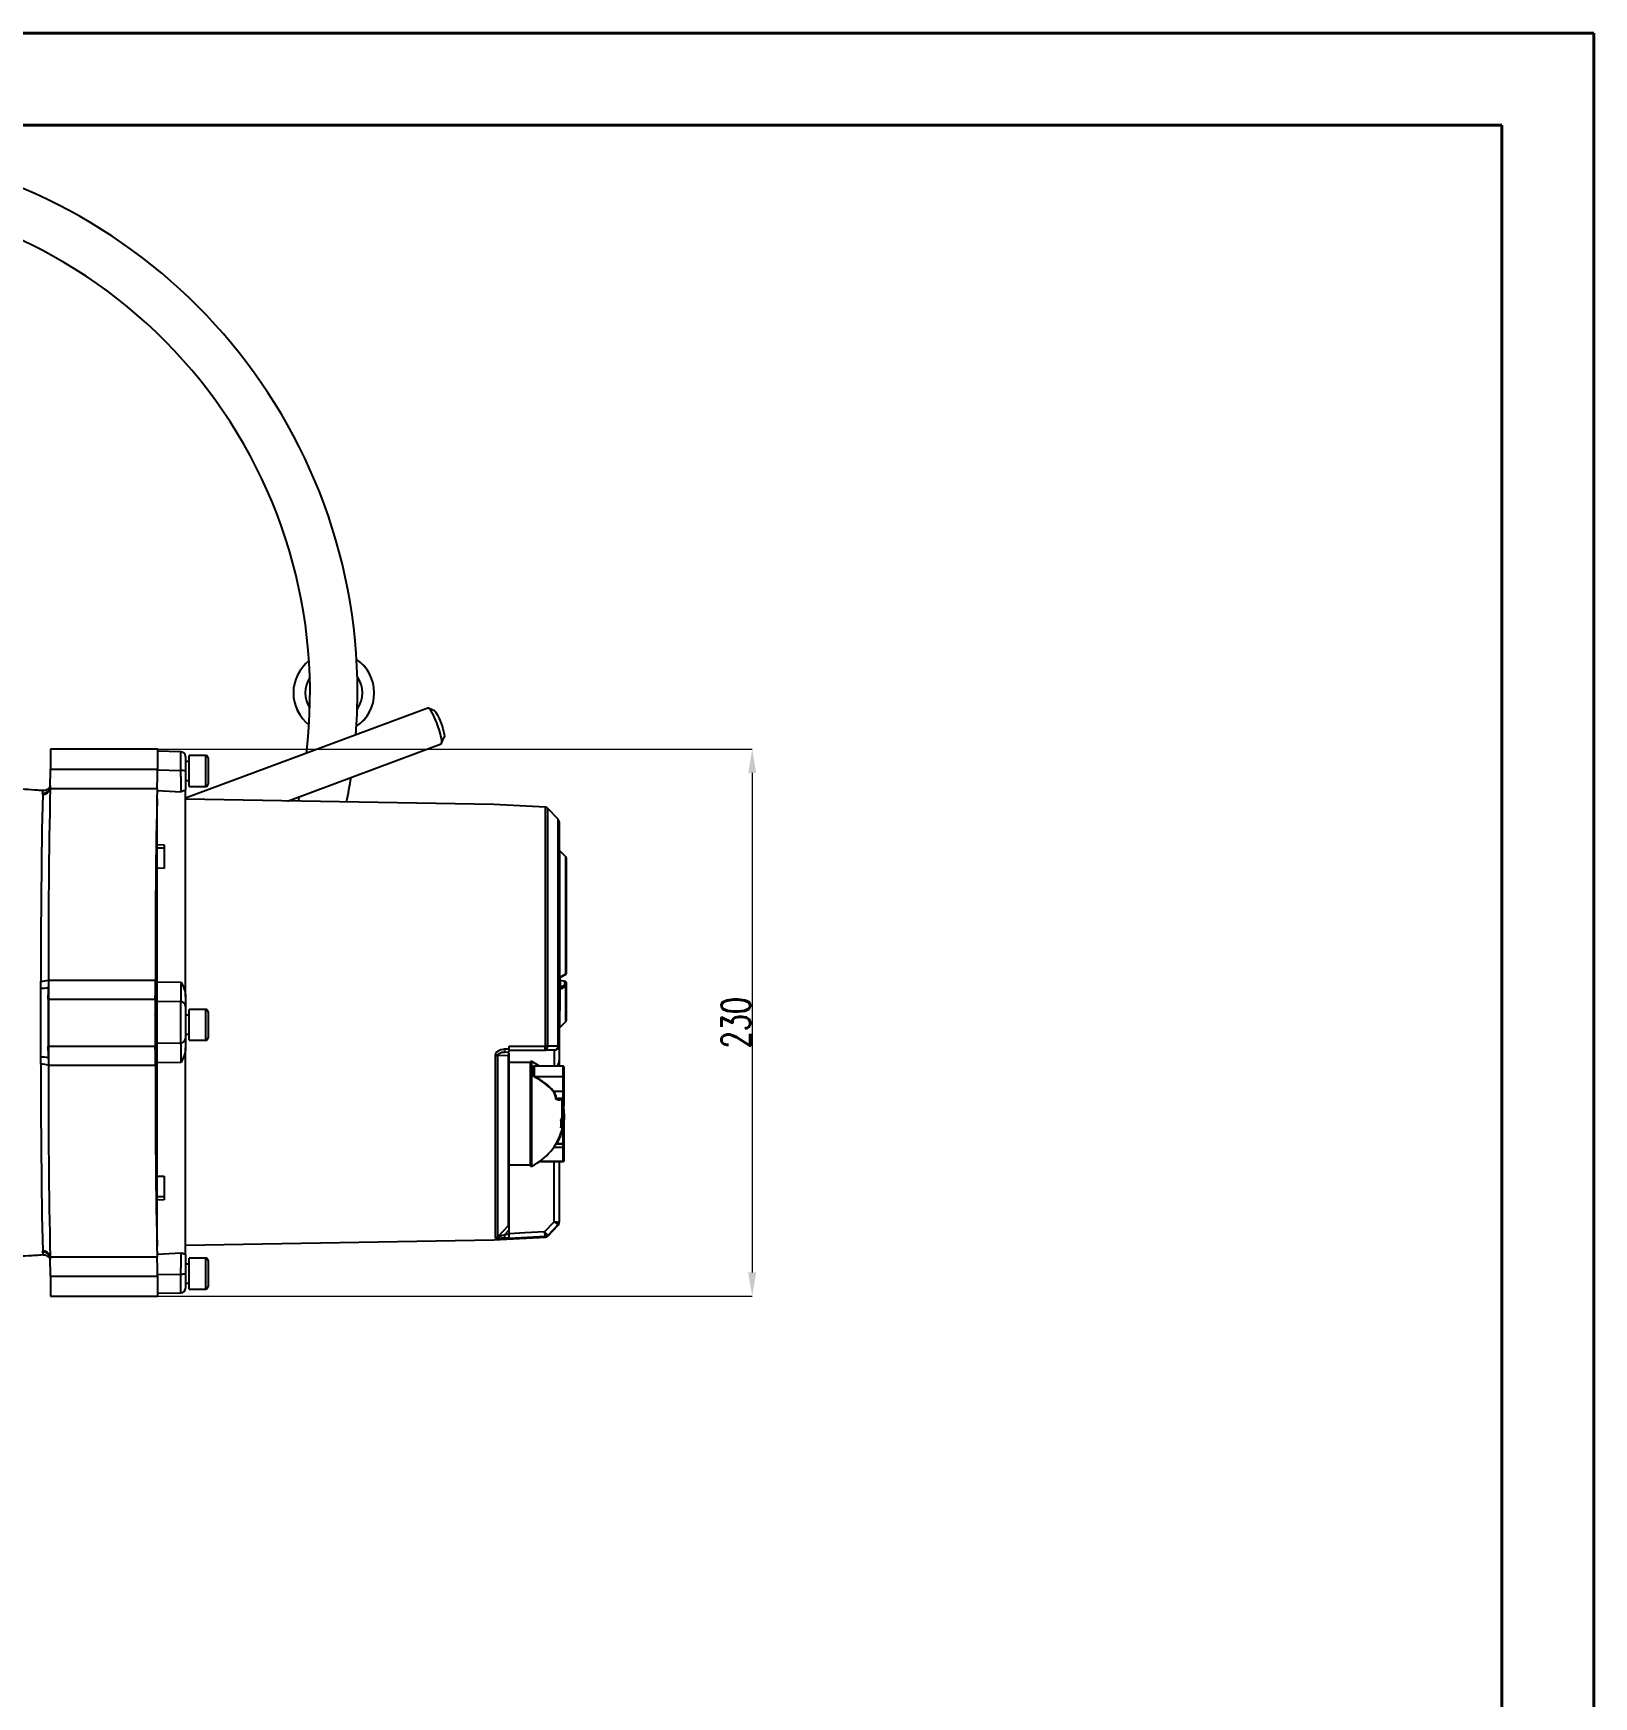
# Model space of a CAD drawing. Header units: millimetres. Extents: x 7861 to 11104, y 3791 to 6084.
# Drawn here: x 10448 to 11104, y 5385 to 6084 of the extents above; entities that cross this region are included whole.
import ezdxf

# ---------------------------------------------------------------- set-up
doc = ezdxf.new("R2010")
doc.units = ezdxf.units.MM
for name, color, linetype, lineweight in [('AM_5', 3, 'Continuous', 25), ('AM_BOR', 7, 'Continuous', 50), ('粗实线', 7, 'Continuous', 40)]:
    doc.layers.add(name, color=color, linetype=linetype, lineweight=lineweight)
doc.styles.add('SLDTEXTSTYLE1', font='txt.shx', dxfattribs={"width": 0.7, "bigfont": 'gbcbig.shx'})
doc.dimstyles.new('SLDDIMSTYLE12$0', dxfattribs={"dimtxt": 12, "dimasz": 10, "dimexe": 0, "dimexo": 0.0625, "dimgap": 0.875, "dimtad": 1, "dimdec": 1, "dimlfac": 1.8, "dimrnd": 1e-09, "dimzin": 12, "dimdsep": 46, "dimtxsty": 'SLDTEXTSTYLE1', "dimcen": 0.09, "dimdle": 8.16, "dimclrd": 3, "dimclre": 3, "dimadec": 0, "dimazin": 3, "dimtfac": 1, "dimtdec": 1, "dimtofl": 0, "dimtmove": 0, "dimatfit": 3, "dimfxl": 0, "dimfrac": 2, "dimtolj": 1, "dimlwd": 5, "dimlwe": 5, "dimarcsym": 0})

# ---------------------------------------------------------------- blocks, each defined once
blk = doc.blocks.new('*D97')
at = {"layer": 'AM_5', "color": 3, "lineweight": 5, "transparency": 16777216}
blk.add_line((10500.12, 5783.17), (10750.05, 5783.17), dxfattribs=at)
at = {"layer": 'AM_5', "color": 3, "linetype": 'Continuous', "lineweight": 5, "transparency": 16777216}
for p, q in [((10750.05, 5773.17), (10750.05, 5563.21)), ((10500.12, 5553.21), (10750.05, 5553.21))]:
    blk.add_line(p, q, dxfattribs=at)
at = {"layer": 'AM_5', "color": 3, "transparency": 16777216}
for points in [[(10748.38, 5773.17), (10751.71, 5773.17), (10750.05, 5783.17)], [(10748.38, 5563.21), (10751.71, 5563.21), (10750.05, 5553.21)]]:
    blk.add_solid(points, dxfattribs=at)
at = {"layer": 'Defpoints', "color": 0, "transparency": 16777216}
for p in [(10500.06, 5783.17), (10500.06, 5553.21), (10750.05, 5553.21)]:
    blk.add_point(p, dxfattribs=at)
at = {"layer": 'AM_5', "color": 0, "transparency": 16777216, "insert": (10743.17, 5668.19), "char_height": 12, "attachment_point": 5, "rotation": 90, "style": 'SLDTEXTSTYLE1'}
blk.add_mtext('\\A1;230', dxfattribs=at)
blk = doc.blocks.new('rA3')
at = {"layer": '粗实线'}
for p, q in [((753.384, 421.26), (333.384, 421.26)), ((753.384, 124.26), (753.384, 421.26)), ((748.384, 416.26), (358.384, 416.26)), ((748.384, 129.26), (748.384, 416.26))]:
    blk.add_line(p, q, dxfattribs=at)

msp = doc.modelspace()

# ---------------------------------------------------------------- linework, layer by layer
at = {"color": 7, "linetype": 'Continuous', "lineweight": 25}
for p, q in [((10613.666, 5800.421), (10511.834, 5762.5)), ((10616.414, 5799.21), (10613.939, 5800.389)), ((10500.06, 5783.17), (10455.062, 5783.17)), ((10554.619, 5761.359), (10619.249, 5785.427)), ((10619.435, 5785.63), (10620.537, 5788.141)), ((10509.869, 5782.081), (10500.059, 5782.252)), ((10509.869, 5774.186), (10509.869, 5782.081)), ((10513.314, 5777.995), (10511.834, 5777.995)), ((10520.314, 5780.495), (10513.314, 5780.495)), ((10513.314, 5767.495), (10513.314, 5780.495)), ((10520.314, 5767.495), (10520.314, 5780.495)), ((10521.314, 5779.495), (10521.314, 5768.495)), ((10454.971, 5774.798), (10499.969, 5774.798)), ((10499.834, 5774.436), (10509.869, 5774.186)), ((10511.834, 5769.995), (10513.314, 5769.995)), ((10454.896, 5766.57), (10499.894, 5766.57)), ((10454.923, 5767.584), (10454.911, 5767.342)), ((10454.913, 5767.368), (10454.921, 5767.5)), ((10499.834, 5765.785), (10509.939, 5765.269)), ((10641.36, 5759.845), (10511.834, 5762.106)), ((10513.314, 5767.495), (10520.314, 5767.495)), ((10559.556, 5763.198), (10559.14, 5761.281)), ((10663.089, 5758.707), (10641.36, 5759.845)), ((10663.089, 5658.372), (10663.089, 5758.707)), ((10668.422, 5753.685), (10664.098, 5758.241)), ((10664.098, 5658.424), (10664.098, 5758.241)), ((10668.422, 5658.456), (10668.422, 5753.685)), ((10499.834, 5741.59), (10499.736, 5741.488)), ((10499.834, 5741.59), (10499.736, 5741.488)), ((10499.834, 5743.115), (10502.834, 5743.004)), ((10499.834, 5741.58), (10499.834, 5743.115)), ((10502.834, 5741.58), (10499.834, 5741.58)), ((10499.834, 5741.385), (10499.989, 5741.547)), ((10668.98, 5740.596), (10668.98, 5687.373)), ((10668.98, 5740.596), (10671.688, 5737.879)), ((10671.688, 5688.734), (10671.688, 5737.879)), ((10502.834, 5733.008), (10499.834, 5733.12)), ((10454.151, 5686.117), (10499.149, 5686.117)), ((10499.834, 5685.394), (10509.939, 5685.275)), ((10668.834, 5687.014), (10668.841, 5687.086)), ((10668.834, 5686.833), (10669.334, 5686.833)), ((10668.834, 5686.705), (10669.334, 5686.705)), ((10668.834, 5686.641), (10669.334, 5686.641)), ((10668.834, 5686.45), (10669.334, 5686.45)), ((10668.98, 5687.373), (10671.688, 5688.734)), ((10669.113, 5687.209), (10671.558, 5688.436)), ((10669.113, 5687.209), (10671.558, 5688.436)), ((10669.334, 5686.705), (10669.334, 5686.833)), ((10669.334, 5686.45), (10669.334, 5686.641)), ((10669.334, 5686.051), (10669.334, 5686.45)), ((10669.334, 5686.034), (10671.334, 5685.566)), ((10669.334, 5686.034), (10669.334, 5683.381)), ((10671.334, 5684.12), (10671.334, 5685.566)), ((10671.566, 5685.51), (10671.379, 5685.587)), ((10671.77, 5685.268), (10671.797, 5685.188)), ((10671.817, 5685.127), (10671.801, 5685.192)), ((10671.817, 5685.112), (10671.834, 5684.98)), ((10671.834, 5684.98), (10671.834, 5683.687)), ((10454.075, 5678.04), (10499.073, 5678.04)), ((10454.142, 5683.153), (10454.096, 5683.071)), ((10668.834, 5683.381), (10669.334, 5683.381)), ((10668.834, 5683.244), (10669.334, 5683.244)), ((10668.834, 5682.833), (10669.334, 5682.833)), ((10668.834, 5681.396), (10669.334, 5681.396)), ((10669.334, 5683.116), (10671.334, 5684.12)), ((10669.334, 5682.305), (10671.688, 5683.484)), ((10669.334, 5683.244), (10669.334, 5683.381)), ((10669.334, 5682.833), (10669.334, 5683.244)), ((10669.334, 5675.214), (10669.334, 5681.396)), ((10671.688, 5668.719), (10671.688, 5683.484)), ((10499.834, 5671.292), (10499.076, 5671.292)), ((10499.834, 5677.192), (10509.869, 5677.042)), ((10509.869, 5659.689), (10509.869, 5677.042)), ((10513.314, 5671.292), (10511.834, 5671.292)), ((10520.314, 5673.792), (10513.314, 5673.792)), ((10513.314, 5660.792), (10513.314, 5673.792)), ((10520.314, 5660.792), (10520.314, 5673.792)), ((10521.314, 5672.792), (10521.314, 5661.792)), ((10668.834, 5675.214), (10669.334, 5675.214)), ((10668.834, 5673.777), (10669.334, 5673.777)), ((10668.834, 5673.366), (10669.334, 5673.366)), ((10669.334, 5673.349), (10668.834, 5673.349)), ((10668.834, 5673.229), (10669.334, 5673.229)), ((10668.98, 5673.229), (10668.98, 5666.012)), ((10669.334, 5673.366), (10669.334, 5673.777)), ((10668.98, 5666.012), (10671.688, 5668.719)), ((10454.075, 5658.34), (10499.073, 5658.34)), ((10499.082, 5663.292), (10499.834, 5663.292)), ((10499.834, 5659.54), (10509.869, 5659.689)), ((10511.834, 5663.292), (10513.314, 5663.292)), ((10513.314, 5660.792), (10520.314, 5660.792)), ((10645.968, 5657.148), (10647.834, 5657.181)), ((10647.834, 5658.357), (10663.088, 5658.355)), ((10647.834, 5657.181), (10647.834, 5658.357)), ((10663.089, 5658.372), (10663.088, 5658.355)), ((10664.094, 5658.355), (10664.098, 5658.424)), ((10664.098, 5658.424), (10668.421, 5658.416)), ((10668.422, 5658.456), (10668.421, 5658.416)), ((10668.834, 5658.576), (10668.828, 5658.416)), ((10454.142, 5653.228), (10454.096, 5653.31)), ((10454.151, 5650.264), (10499.149, 5650.264)), ((10509.939, 5651.457), (10499.834, 5651.338)), ((10642.089, 5577.714), (10642.089, 5654.389)), ((10643.098, 5654.46), (10647.422, 5654.543)), ((10643.098, 5578.175), (10643.098, 5654.46)), ((10645.435, 5655.807), (10645.929, 5655.854)), ((10645.916, 5655.832), (10647.834, 5655.866)), ((10647.422, 5654.543), (10647.422, 5582.762)), ((10647.834, 5656.576), (10662.785, 5656.576)), ((10647.834, 5654.392), (10647.834, 5655.216)), ((10656.834, 5651.393), (10647.834, 5651.393)), ((10657.334, 5651.893), (10656.834, 5651.893)), ((10656.834, 5618.235), (10656.834, 5651.893)), ((10657.334, 5618.235), (10657.334, 5651.893)), ((10658.255, 5645.645), (10658.255, 5649.983)), ((10658.35, 5649.96), (10658.35, 5645.627)), ((10670.634, 5649.96), (10658.35, 5649.96)), ((10670.634, 5649.973), (10658.399, 5649.973)), ((10662.785, 5656.576), (10663.013, 5656.638)), ((10662.785, 5656.576), (10662.83, 5656.629)), ((10666.834, 5656.576), (10662.785, 5656.576)), ((10666.834, 5656.576), (10666.834, 5649.973)), ((10668.834, 5652.325), (10668.834, 5649.973)), ((10670.634, 5649.973), (10670.634, 5649.96)), ((10670.634, 5645.627), (10670.634, 5649.96)), ((10670.834, 5649.773), (10670.834, 5645.481)), ((10658.35, 5645.627), (10670.634, 5645.627)), ((10670.634, 5645.375), (10658.921, 5645.375)), ((10670.634, 5645.627), (10670.634, 5645.375)), ((10670.634, 5639.459), (10670.634, 5645.375)), ((10670.834, 5645.481), (10670.834, 5639.565)), ((10670.872, 5645.299), (10670.834, 5645.299)), ((10670.834, 5643.026), (10670.872, 5643.026)), ((10666.454, 5639.459), (10670.634, 5639.459)), ((10667.609, 5636.436), (10670.634, 5636.436)), ((10670.634, 5636.147), (10667.911, 5636.147)), ((10668.885, 5635.886), (10670.634, 5635.886)), ((10670.031, 5635.886), (10670.031, 5628.034)), ((10670.034, 5635.886), (10670.034, 5622.893)), ((10670.634, 5636.436), (10670.634, 5639.459)), ((10670.634, 5636.436), (10670.634, 5636.147)), ((10670.634, 5635.886), (10670.634, 5636.147)), ((10670.634, 5634.589), (10670.634, 5635.886)), ((10670.872, 5641.28), (10670.834, 5641.28)), ((10670.872, 5641.007), (10670.834, 5641.007)), ((10670.834, 5639.565), (10670.834, 5636.341)), ((10670.834, 5639.317), (10670.872, 5639.317)), ((10670.834, 5639.11), (10670.872, 5639.11)), ((10670.834, 5637.932), (10670.872, 5637.932)), ((10670.872, 5637.361), (10670.834, 5637.361)), ((10670.834, 5636.341), (10670.834, 5636.086)), ((10670.834, 5636.106), (10670.834, 5634.52)), ((10670.601, 5634.589), (10670.634, 5634.589)), ((10670.634, 5634.589), (10670.634, 5634.417)), ((10670.834, 5634.52), (10670.834, 5634.475)), ((10670.834, 5634.52), (10670.834, 5633.179)), ((10670.031, 5624.642), (10669.678, 5624.642)), ((10670.031, 5624.642), (10670.031, 5622.893)), ((10670.031, 5622.893), (10670.034, 5622.893)), ((10670.634, 5623.9), (10670.311, 5623.9)), ((10670.313, 5623.909), (10670.634, 5623.909)), ((10670.634, 5623.909), (10670.634, 5625.369)), ((10670.634, 5623.9), (10670.634, 5623.909)), ((10670.634, 5617.469), (10670.634, 5623.9)), ((10670.834, 5626.608), (10670.834, 5623.757)), ((10670.834, 5623.757), (10670.834, 5623.7)), ((10670.834, 5623.7), (10670.834, 5617.43)), ((10656.834, 5607.893), (10656.834, 5618.235)), ((10657.334, 5607.893), (10657.334, 5618.235)), ((10666.609, 5615.823), (10670.634, 5615.823)), ((10667.611, 5617.23), (10670.634, 5617.23)), ((10667.911, 5617.469), (10670.634, 5617.469)), ((10670.634, 5617.469), (10670.634, 5617.23)), ((10670.634, 5615.823), (10670.634, 5617.23)), ((10670.634, 5609.907), (10670.634, 5615.823)), ((10670.872, 5621.199), (10670.834, 5621.199)), ((10670.872, 5619.671), (10670.834, 5619.671)), ((10670.834, 5619.133), (10670.872, 5619.133)), ((10670.834, 5617.644), (10670.872, 5617.644)), ((10670.834, 5617.43), (10670.834, 5615.929)), ((10670.834, 5615.929), (10670.834, 5610.013)), ((10647.834, 5608.393), (10656.834, 5608.393)), ((10656.834, 5607.893), (10657.334, 5607.893)), ((10660.589, 5609.813), (10670.634, 5609.813)), ((10660.723, 5609.907), (10670.634, 5609.907)), ((10666.834, 5584.535), (10666.834, 5609.813)), ((10668.834, 5609.813), (10668.834, 5584.335)), ((10670.634, 5609.907), (10670.634, 5609.813)), ((10499.834, 5603.612), (10502.834, 5603.723)), ((10499.713, 5595.201), (10499.834, 5595.075)), ((10499.713, 5595.201), (10499.834, 5595.075)), ((10499.966, 5595.142), (10499.834, 5595.28)), ((10499.834, 5595.152), (10502.834, 5595.152)), ((10499.834, 5593.617), (10499.834, 5595.152)), ((10502.834, 5593.728), (10499.834, 5593.617)), ((10647.422, 5582.762), (10643.098, 5578.175)), ((10645.983, 5579.085), (10647.834, 5581.049)), ((10647.834, 5582.357), (10647.834, 5583.822)), ((10647.834, 5579.179), (10647.834, 5581.049)), ((10662.785, 5580.256), (10666.834, 5584.535)), ((10668.421, 5583.307), (10664.098, 5578.738)), ((10664.098, 5578.49), (10668.422, 5583.047)), ((10668.421, 5583.307), (10668.422, 5583.306)), ((10668.422, 5583.047), (10668.422, 5583.306)), ((10668.831, 5584.336), (10668.834, 5584.335)), ((10511.834, 5574.625), (10641.36, 5576.886)), ((10641.36, 5576.886), (10663.089, 5578.025)), ((10647.834, 5577.686), (10646.035, 5577.595)), ((10663.089, 5578.274), (10647.834, 5577.473)), ((10663.089, 5578.274), (10663.089, 5578.274)), ((10663.089, 5578.025), (10663.089, 5578.274)), ((10664.098, 5578.738), (10664.097, 5578.74)), ((10664.098, 5578.49), (10664.098, 5578.738)), ((10454.896, 5569.81), (10499.894, 5569.81)), ((10454.911, 5569.039), (10454.923, 5568.796)), ((10499.902, 5570.95), (10509.939, 5571.463)), ((10513.314, 5566.736), (10511.834, 5566.736)), ((10520.314, 5569.236), (10513.314, 5569.236)), ((10513.314, 5562.736), (10513.314, 5569.236)), ((10520.314, 5562.736), (10520.314, 5569.236)), ((10521.314, 5568.236), (10521.314, 5562.736)), ((10454.971, 5561.583), (10499.969, 5561.583)), ((10499.834, 5562.295), (10509.869, 5562.545)), ((10509.869, 5554.651), (10509.869, 5562.545)), ((10513.314, 5556.236), (10513.314, 5562.736)), ((10520.314, 5556.236), (10520.314, 5562.736)), ((10521.314, 5562.736), (10521.314, 5557.236)), ((10455.062, 5553.21), (10500.06, 5553.21)), ((10500.059, 5554.479), (10509.869, 5554.651)), ((10511.834, 5558.736), (10513.314, 5558.736)), ((10513.314, 5556.236), (10520.314, 5556.236))]:
    msp.add_line(p, q, dxfattribs=at)
at = {"color": 7, "linetype": 'Continuous', "lineweight": 25, "flags": 128}
for points in [[(10583.458, 5789.172), (10583.961, 5797.844), (10584.136, 5806.818)], [(10619.249, 5785.427), (10619.423, 5785.604), (10619.533, 5786.139), (10619.499, 5786.991), (10619.323, 5788.12), (10619.012, 5789.475), (10618.583, 5790.99), (10618.054, 5792.596), (10617.45, 5794.217), (10616.8, 5795.777), (10616.134, 5797.205), (10615.483, 5798.432), (10614.877, 5799.402), (10614.346, 5800.068), (10613.913, 5800.401), (10613.666, 5800.421)], [(10616.414, 5799.21), (10616.429, 5799.203), (10616.824, 5798.854), (10617.312, 5798.176), (10617.862, 5797.211), (10618.44, 5796.02), (10619.01, 5794.677), (10619.534, 5793.268), (10619.982, 5791.88), (10620.324, 5790.601), (10620.539, 5789.511), (10620.614, 5788.679), (10620.543, 5788.157), (10620.537, 5788.141)], [(10500.098, 5782.252), (10500.085, 5782.776), (10500.068, 5783.126), (10500.051, 5783.126), (10500.034, 5782.776), (10500.018, 5782.089), (10500.003, 5781.089), (10499.991, 5779.811), (10499.98, 5778.3), (10499.973, 5776.609), (10499.969, 5774.798)], [(10669.334, 5686.034), (10669.35, 5686.048), (10669.365, 5686.055), (10669.379, 5686.055), (10669.392, 5686.049), (10669.402, 5686.037), (10669.41, 5686.019)], [(10450.96, 5653.673), (10450.956, 5657.285), (10450.953, 5660.911), (10450.951, 5664.548), (10450.95, 5668.19), (10450.951, 5671.832), (10450.953, 5675.469), (10450.956, 5679.096), (10450.96, 5682.707)], [(10454.142, 5683.153), (10454.137, 5679.43), (10454.134, 5675.692), (10454.132, 5671.944), (10454.131, 5668.19), (10454.132, 5664.436), (10454.134, 5660.688), (10454.137, 5656.95), (10454.142, 5653.228)], [(10499.088, 5671.54), (10499.078, 5671.359), (10499.075, 5671.221)], [(10499.1, 5671.292), (10499.098, 5671.359), (10499.088, 5671.54)], [(10667.499, 5656.69), (10667.224, 5656.615), (10666.834, 5656.576)], [(10668.834, 5658.576), (10668.796, 5658.186), (10668.75, 5658.001)], [(10660.589, 5649.973), (10659.542, 5650.666), (10657.334, 5651.893)], [(10670.834, 5645.481), (10670.83, 5645.46), (10670.819, 5645.44), (10670.8, 5645.422), (10670.775, 5645.406), (10670.745, 5645.393), (10670.711, 5645.383), (10670.673, 5645.377), (10670.634, 5645.375)], [(10670.834, 5639.565), (10670.83, 5639.544), (10670.819, 5639.525), (10670.8, 5639.506), (10670.775, 5639.49), (10670.745, 5639.477), (10670.711, 5639.467), (10670.673, 5639.461), (10670.634, 5639.459)], [(10670.634, 5636.436), (10670.673, 5636.435), (10670.711, 5636.429), (10670.745, 5636.42), (10670.775, 5636.408), (10670.8, 5636.394), (10670.819, 5636.378), (10670.83, 5636.36), (10670.834, 5636.341)], [(10670.634, 5634.589), (10670.673, 5634.587), (10670.711, 5634.583), (10670.745, 5634.577), (10670.775, 5634.568), (10670.8, 5634.558), (10670.819, 5634.546), (10670.83, 5634.533), (10670.834, 5634.52)], [(10671.055, 5629.811), (10671.055, 5629.728), (10670.991, 5627.955), (10670.834, 5626.442), (10670.911, 5627.071), (10670.991, 5627.955), (10671.039, 5628.841), (10671.055, 5629.728), (10671.039, 5630.615), (10670.991, 5631.501), (10670.911, 5632.385), (10670.799, 5633.265), (10670.655, 5634.14), (10670.634, 5634.252)], [(10670.634, 5615.823), (10670.673, 5615.825), (10670.711, 5615.831), (10670.745, 5615.841), (10670.775, 5615.854), (10670.8, 5615.87), (10670.819, 5615.888), (10670.83, 5615.908), (10670.834, 5615.929)], [(10670.634, 5609.907), (10670.673, 5609.909), (10670.711, 5609.915), (10670.745, 5609.925), (10670.775, 5609.938), (10670.8, 5609.954), (10670.819, 5609.973), (10670.83, 5609.992), (10670.834, 5610.013)], [(10662.785, 5580.256), (10654.412, 5579.816), (10647.834, 5579.47)], [(10647.834, 5579.179), (10646.797, 5579.126), (10645.983, 5579.085)], [(10499.969, 5561.583), (10499.973, 5559.771), (10499.98, 5558.08), (10499.991, 5556.569), (10500.003, 5555.291), (10500.018, 5554.291), (10500.034, 5553.604), (10500.051, 5553.254), (10500.068, 5553.254), (10500.085, 5553.604), (10500.102, 5554.291), (10500.105, 5554.48)]]:
    msp.add_lwpolyline(points, dxfattribs=at)
at = {"color": 7, "linetype": 'Continuous', "lineweight": 25}
for centre, radius, start, end in [((10354.136, 5806.818), 230, 0, 169.163287), ((10354.136, 5806.818), 210, 353.048617, 87.413734), ((10574.136, 5806.818), 17.013, 127.813669, 180), ((10574.136, 5806.818), 17, 127.843202, 232.156798), ((10574.136, 5806.818), 17.013, 304.227603, 55.772397), ((10574.136, 5806.818), 17, 304.261298, 55.738702), ((10574.136, 5806.818), 12, 147.316536, 212.683464), ((10574.136, 5806.818), 12, 325.588491, 34.411509), ((10574.136, 5806.818), 17.013, 180, 232.186331), ((10652.124, 5776.838), 197.164, 178.15954, 180.592934), ((10509.834, 5780.081), 2, 0, 89), ((10520.314, 5779.495), 1, 0, 90), ((9918.013, 5774.74), 536.957, 359.239348, 0.006104), ((10177.966, 5773.609), 322.005, 358.747462, 0.211494), ((10510.35, 5768.858), 5.35, 73.896201, 95.158336), ((10354.136, 5806.818), 230, 348.49028, 351.122955), ((13516.431, 5696.551), 3065.437, 178.736305, 180.203246), ((10454.187, 5764.897), 2.481, 160.173168, 185.665524), ((10451.941, 5767.628), 2.984, 265.725565, 354.997754), ((10451.964, 5767.131), 2.985, 265.679845, 349.161461), ((13596.709, 5697.264), 3142.577, 178.736305, 180.203246), ((13641.707, 5697.264), 3142.577, 178.736305, 180.203246), ((14678.744, 5685.773), 4179.607, 178.95405, 180.198512), ((10520.314, 5768.495), 1, 270, 0), ((10663.01, 5757.209), 1.5, 43.5, 87), ((10667.334, 5752.652), 1.5, 0, 43.5), ((10671.337, 5737.527), 0.497, 0.01913, 45.136706), ((10671.334, 5737.527), 0.5, 0, 44.78845), ((10451.679, 5692.334), 6.691, 264.286071, 291.679138), ((10196.581, 5684.93), 302.571, 358.695112, 0.224671), ((10671.374, 5685.54), 0.0477, 83.569841, 147.173595), ((10671.569, 5685.482), 0.0277, 97.120821, 149.1876), ((10671.334, 5688.883), 0.5, 296.654772, 0), ((10671.642, 5688.925), 0.197, 283.447127, 347.663521), ((10451.707, 5689.973), 7.305, 264.135467, 289.089297), ((10981.33, 5668.19), 527.347, 178.929777, 181.070223), ((10273.837, 5682.941), 180.304, 358.442389, 0.067265), ((11026.328, 5668.19), 527.347, 178.929777, 181.070223), ((10669.22, 5683.551), 0.386, 180.219983, 206.015697), ((10671.365, 5683.651), 0.47, 4.40195, 93.811261), ((10671.585, 5683.712), 0.25, 294.151574, 354.203262), ((10509.839, 5675.047), 1.995, 0.124843, 89.130206), ((10520.314, 5672.792), 1, 0, 90), ((10671.334, 5669.073), 0.5, 315, 0), ((10273.837, 5653.439), 180.304, 359.932735, 1.557611), ((10196.581, 5651.45), 302.571, 359.775329, 1.304888), ((14634.14, 5649.968), 4134.998, 179.815372, 181.048433), ((10509.839, 5661.684), 1.995, 270.869794, 359.875157), ((10520.314, 5661.792), 1, 270, 0), ((10639.719, 5656.738), 6.263, 351.688731, 3.756011), ((10663.591, 5668.228), 9.886, 267.08331, 272.916686), ((10663.099, 5668.09), 9.717, 269.93778, 275.90091), ((10668.624, 5660.246), 1.842, 263.655202, 276.344798), ((10668.465, 5659.077), 0.622, 266.060428, 306.402936), ((10451.707, 5646.407), 7.305, 70.910816, 95.864484), ((13516.431, 5639.83), 3065.437, 179.796754, 181.263695), ((10451.679, 5644.046), 6.691, 68.320862, 95.713929), ((13596.709, 5639.116), 3142.577, 179.796754, 181.263695), ((13641.707, 5639.116), 3142.577, 179.796754, 181.263695), ((10642.098, 5661.452), 7.063, 269.922541, 278.139035), ((10649.097, 5654.464), 1.677, 138.870605, 177.298962), ((10658.35, 5650.171), 0.211, 243.216833, 270.081933), ((10670.634, 5649.773), 0.2, 0, 90), ((10670.64, 5649.766), 0.194, 2.042965, 91.906721), ((10658.349, 5645.887), 0.26, 248.677457, 270.240236), ((10659.419, 5645.021), 0.611, 144.639351, 168.386081), ((10648.624, 5624.469), 23.053, 39.964259, 63.746386), ((10648.641, 5624.531), 23.241, 39.964259, 63.746386), ((10670.657, 5645.449), 0.18, 10.176384, 97.428963), ((10666.621, 5639.149), 0.352, 118.337492, 158.798879), ((10667.589, 5636.722), 0.286, 238.363549, 274.105229), ((10667.957, 5635.932), 0.22, 101.868985, 187.147161), ((10646.555, 5629.893), 24.5, 343.39845, 14.158422), ((10670.637, 5636.344), 0.197, 269.063828, 359.032187), ((10670.634, 5636.086), 0.2, 270, 0), ((10670.635, 5634.521), 0.199, 274.890961, 359.842075), ((10670.634, 5634.475), 0.2, 277.476377, 0), ((10646.552, 5629.893), 24.5, 296.108906, 343.39845), ((10661.774, 5632.494), 9.384, 326.760257, 331.627703), ((10653.041, 5625.654), 16.668, 354.159748, 5.840252), ((10661.774, 5629.102), 9.384, 326.760257, 331.627703), ((10670.655, 5623.729), 0.181, 8.81163, 96.68922), ((10670.634, 5623.7), 0.2, 0, 90), ((10668.124, 5617.938), 0.514, 221.983958, 245.637366), ((10670.682, 5617.185), 0.288, 58.213714, 99.595692), ((10670.634, 5617.43), 0.2, 270, 0), ((10670.634, 5610.013), 0.2, 270, 0), ((10655.954, 5591.022), 11.875, 224.069967, 226.858496), ((10667.329, 5584.338), 1.502, 316.655747, 359.931898), ((10667.341, 5584.335), 1.493, 316.393766, 359.986251), ((10667.334, 5584.079), 1.5, 316.5, 0), ((10642.012, 5579.217), 1.506, 272.929904, 316.193399), ((10619.3, 5577.402), 26.736, 0.412706, 3.608921), ((10663.006, 5579.777), 1.504, 273.13823, 316.448869), ((10663.011, 5579.773), 1.502, 272.977579, 316.402469), ((10663.01, 5579.523), 1.5, 273, 316.5), ((10454.82, 5571.561), 3.106, 176.932629, 197.229279), ((10451.941, 5568.753), 2.983, 4.851575, 94.27503), ((10451.964, 5569.249), 2.985, 10.838539, 94.320155), ((9918.013, 5561.64), 536.957, 359.993896, 0.760652), ((10177.966, 5562.771), 322.005, 359.788506, 1.252538), ((10520.314, 5568.236), 1, 0, 90), ((10652.124, 5559.542), 197.164, 179.407066, 181.84046), ((10510.35, 5567.874), 5.35, 264.841664, 286.103799), ((10509.834, 5556.65), 2, 271, 0), ((10520.314, 5557.236), 1, 270, 0)]:
    msp.add_arc(centre, radius, start, end, dxfattribs=at)
for points, knots in [([(10511.834, 5780.081), (10511.834, 5779.998), (10511.834, 5779.826), (10511.834, 5778.443), (10511.834, 5776.414), (10511.834, 5774.785), (10511.834, 5773.998)], [0, 0, 0, 0, 0.2412869, 0.5, 0.7587131, 1, 1, 1, 1]), ([(10509.939, 5765.269), (10509.938, 5765.544), (10509.937, 5765.914), (10509.932, 5766.869), (10509.928, 5767.548), (10509.922, 5768.363), (10509.912, 5769.381), (10509.899, 5770.693), (10509.886, 5772.322), (10509.875, 5773.545), (10509.869, 5774.186)], [0, 0, 0, 0, 0.2442906, 0.329037, 0.4144904, 0.500125, 0.5979935, 0.7157718, 0.8510735, 1, 1, 1, 1]), ([(10511.834, 5773.998), (10511.834, 5773.238), (10511.834, 5771.723), (10511.834, 5769.595), (10511.834, 5767.638), (10511.834, 5766.573), (10511.834, 5766.039)], [0, 0, 0, 0, 0.2507669, 0.5000113, 0.749245, 1, 1, 1, 1]), ([(10451.862, 5765.712), (10451.123, 5765.772), (10446.774, 5766.123), (10438.799, 5766.454), (10427.953, 5766.689), (10417.122, 5766.584), (10406.319, 5766.157), (10396.934, 5765.555), (10391.165, 5764.967), (10388.975, 5764.744)], [0, 0, 0, 0, 0.0352985, 0.207858, 0.3801201, 0.5520874, 0.723762, 0.8951454, 1, 1, 1, 1]), ([(10451.74, 5764.155), (10451.736, 5764.254), (10451.73, 5764.431), (10451.722, 5764.585), (10451.719, 5764.653)], [0, 0, 0, 0, 0.559997, 1, 1, 1, 1]), ([(10454.928, 5767.903), (10454.921, 5767.876), (10454.905, 5767.809), (10454.828, 5767.579), (10454.643, 5767.185), (10454.277, 5766.673), (10453.688, 5766.163), (10452.897, 5765.82), (10452.246, 5765.677), (10451.912, 5765.745), (10451.879, 5765.752)], [0, 0, 0, 0, 0.0988141, 0.2481759, 0.38361338, 0.51716417, 0.66205203, 0.81883894, 0.98183427, 1, 1, 1, 1]), ([(10454.923, 5767.612), (10454.921, 5767.494), (10454.916, 5767.198), (10454.907, 5766.826), (10454.899, 5766.656), (10454.896, 5766.57)], [0, 0, 0, 0, 0.2461834, 0.6204204, 1, 1, 1, 1]), ([(10499.834, 5743.115), (10499.834, 5745.002), (10499.834, 5748.777), (10499.834, 5753.619), (10499.834, 5757.832), (10499.834, 5761.233), (10499.834, 5763.339), (10499.834, 5764.066), (10499.834, 5764.166)], [0, 0, 0, 0, 0.1937913, 0.3875826, 0.5813739, 0.7751653, 0.9689566, 1, 1, 1, 1]), ([(10511.834, 5766.039), (10511.688, 5765.919), (10511.396, 5765.678), (10510.426, 5765.406), (10509.939, 5765.269)], [0, 0, 0, 0, 0.4975573, 1, 1, 1, 1]), ([(10668.834, 5752.652), (10668.834, 5752.565), (10668.834, 5752.39), (10668.834, 5750.962), (10668.834, 5748.659), (10668.834, 5745.411), (10668.834, 5741.289), (10668.834, 5736.365), (10668.834, 5730.743), (10668.834, 5724.497), (10668.834, 5717.649), (10668.834, 5710.197), (10668.834, 5702.192), (10668.834, 5693.756), (10668.834, 5685.031), (10668.834, 5676.168), (10668.834, 5667.311), (10668.834, 5661.471), (10668.834, 5658.576)], [0, 0, 0, 0, 0.0612816, 0.1235957, 0.1866179, 0.25, 0.3133821, 0.3764043, 0.4387184, 0.5, 0.5612816, 0.6235957, 0.6866179, 0.75, 0.8133821, 0.8764043, 0.9387184, 1, 1, 1, 1]), ([(10499.834, 5733.47), (10499.834, 5734.583), (10499.834, 5737.448), (10499.834, 5740.012), (10499.834, 5741.58)], [0, 0, 0, 0, 0.3888049, 1, 1, 1, 1]), ([(10671.834, 5737.527), (10671.834, 5737.365), (10671.834, 5737.038), (10671.834, 5735.941), (10671.834, 5734.389), (10671.834, 5732.357), (10671.834, 5729.896), (10671.834, 5727.063), (10671.834, 5723.931), (10671.834, 5720.551), (10671.834, 5716.936), (10671.834, 5713.084), (10671.834, 5709.034), (10671.834, 5704.871), (10671.834, 5700.684), (10671.834, 5696.572), (10671.834, 5692.602), (10671.834, 5690.114), (10671.834, 5688.883)], [0, 0, 0, 0, 0.0609226, 0.1231775, 0.1863534, 0.25, 0.3136466, 0.3768225, 0.4390774, 0.5, 0.5609226, 0.6231775, 0.6863534, 0.75, 0.8136466, 0.8768225, 0.9390774, 1, 1, 1, 1]), ([(10450.96, 5682.707), (10450.972, 5683.262), (10450.994, 5684.254), (10451.007, 5685.242), (10451.013, 5685.677)], [0, 0, 0, 0, 0.5599962, 1, 1, 1, 1]), ([(10454.151, 5686.117), (10454.15, 5685.61), (10454.149, 5684.844), (10454.145, 5683.865), (10454.143, 5683.39), (10454.142, 5683.153)], [0, 0, 0, 0, 0.49355474, 0.74596906, 1, 1, 1, 1]), ([(10499.834, 5677.192), (10499.834, 5677.418), (10499.834, 5677.87), (10499.834, 5679.749), (10499.834, 5682.294), (10499.834, 5684.359), (10499.834, 5685.394)], [0, 0, 0, 0, 0.2500652, 0.4994456, 0.7493864, 1, 1, 1, 1]), ([(10509.869, 5677.042), (10509.875, 5677.139), (10509.886, 5677.323), (10509.898, 5677.925), (10509.908, 5678.541), (10509.916, 5679.083), (10509.928, 5680.178), (10509.936, 5682.136), (10509.938, 5684.243), (10509.939, 5685.275)], [0, 0, 0, 0, 0.1490594, 0.2844868, 0.3652537, 0.4374076, 0.5004523, 0.7554677, 1, 1, 1, 1]), ([(10509.939, 5685.275), (10510.426, 5684.303), (10511.396, 5682.37), (10511.688, 5680.223), (10511.834, 5679.155)], [0, 0, 0, 0, 0.5024427, 1, 1, 1, 1]), ([(10668.945, 5686.311), (10668.945, 5686.319), (10668.945, 5686.335), (10668.925, 5686.345), (10668.896, 5686.343), (10668.87, 5686.332), (10668.858, 5686.327)], [0, 0, 0, 0, 0.2529378, 0.5115718, 0.7641223, 1, 1, 1, 1]), ([(10668.863, 5687.059), (10668.868, 5687.058), (10668.888, 5687.056), (10668.956, 5687.117), (10669.058, 5687.177), (10669.11, 5687.208)], [0, 0, 0, 0, 0.160089, 0.568829, 1, 1, 1, 1]), ([(10668.945, 5686.311), (10668.971, 5686.28), (10669.025, 5686.216), (10669.155, 5686.11), (10669.263, 5686.064), (10669.334, 5686.034)], [0, 0, 0, 0, 0.2371866, 0.5009298, 1, 1, 1, 1]), ([(10669.105, 5687.207), (10669.103, 5687.206), (10669.084, 5687.19), (10669.052, 5687.192), (10669.011, 5687.208), (10668.988, 5687.257), (10668.98, 5687.317), (10668.98, 5687.355), (10668.98, 5687.373)], [0, 0, 0, 0, 0.0284628, 0.3120488, 0.569439, 0.7930567, 0.8963599, 1, 1, 1, 1]), ([(10671.334, 5685.566), (10671.374, 5685.558), (10671.446, 5685.544), (10671.514, 5685.512), (10671.545, 5685.497)], [0, 0, 0, 0, 0.5446687, 1, 1, 1, 1]), ([(10671.545, 5685.497), (10671.586, 5685.47), (10671.673, 5685.413), (10671.759, 5685.292), (10671.821, 5685.145), (10671.829, 5685.041), (10671.834, 5684.98)], [0, 0, 0, 0, 0.2335825, 0.4987544, 0.7053631, 1, 1, 1, 1]), ([(10671.545, 5685.444), (10671.586, 5685.42), (10671.673, 5685.369), (10671.758, 5685.261), (10671.821, 5685.129), (10671.829, 5685.035), (10671.834, 5684.98)], [0, 0, 0, 0, 0.23326434, 0.4987609, 0.70343082, 1, 1, 1, 1]), ([(10671.557, 5688.438), (10671.569, 5688.444), (10671.602, 5688.46), (10671.64, 5688.508), (10671.683, 5688.594), (10671.686, 5688.679), (10671.688, 5688.734)], [0, 0, 0, 0, 0.14054677, 0.37738427, 0.59349249, 1, 1, 1, 1]), ([(10671.81, 5685.151), (10671.813, 5685.141), (10671.833, 5685.087), (10671.833, 5685.028), (10671.834, 5684.98)], [0, 0, 0, 0, 0.1724706, 1, 1, 1, 1]), ([(10511.834, 5679.155), (10511.834, 5678.603), (10511.834, 5677.501), (10511.834, 5676.282), (10511.834, 5675.395), (10511.834, 5675.166), (10511.834, 5675.052)], [0, 0, 0, 0, 0.250755, 0.4999887, 0.7492331, 1, 1, 1, 1]), ([(10669.334, 5681.396), (10669.334, 5681.719), (10669.334, 5682.123), (10669.334, 5682.551), (10669.334, 5682.733), (10669.334, 5682.793), (10669.334, 5682.833)], [0, 0, 0, 0, 0.4996211, 0.6251499, 0.7494732, 1, 1, 1, 1]), ([(10671.662, 5683.687), (10671.647, 5683.73), (10671.616, 5683.822), (10671.541, 5683.942), (10671.444, 5684.051), (10671.375, 5684.094), (10671.334, 5684.12)], [0, 0, 0, 0, 0.232288, 0.5000695, 0.7060845, 1, 1, 1, 1]), ([(10671.688, 5683.484), (10671.688, 5683.516), (10671.688, 5683.581), (10671.671, 5683.651), (10671.662, 5683.687)], [0, 0, 0, 0, 0.4935537, 1, 1, 1, 1]), ([(10671.834, 5683.687), (10671.834, 5682.618), (10671.834, 5680.458), (10671.834, 5677.585), (10671.834, 5675.024), (10671.834, 5672.87), (10671.834, 5671.165), (10671.834, 5669.957), (10671.834, 5669.21), (10671.834, 5669.118), (10671.834, 5669.073)], [0, 0, 0, 0, 0.1218452, 0.246355, 0.3727067, 0.5, 0.6272933, 0.753645, 0.8781548, 1, 1, 1, 1]), ([(10511.834, 5675.052), (10511.834, 5674.894), (10511.834, 5674.567), (10511.834, 5672.986), (10511.834, 5670.817), (10511.834, 5668.366), (10511.834, 5665.915), (10511.834, 5663.746), (10511.834, 5662.165), (10511.834, 5661.838), (10511.834, 5661.68)], [0, 0, 0, 0, 0.1206435, 0.25, 0.3793565, 0.5, 0.6206435, 0.75, 0.8793565, 1, 1, 1, 1]), ([(10669.334, 5673.777), (10669.334, 5673.817), (10669.334, 5673.877), (10669.334, 5674.056), (10669.334, 5674.486), (10669.334, 5674.89), (10669.334, 5675.214)], [0, 0, 0, 0, 0.2505117, 0.3752446, 0.5001647, 1, 1, 1, 1]), ([(10499.834, 5651.338), (10499.834, 5652.37), (10499.834, 5654.432), (10499.834, 5656.976), (10499.834, 5658.858), (10499.834, 5659.312), (10499.834, 5659.54)], [0, 0, 0, 0, 0.2500466, 0.4994486, 0.7493959, 1, 1, 1, 1]), ([(10509.939, 5651.457), (10509.938, 5652.491), (10509.937, 5653.884), (10509.932, 5655.418), (10509.928, 5656.299), (10509.922, 5657.137), (10509.912, 5657.963), (10509.899, 5658.746), (10509.886, 5659.408), (10509.875, 5659.593), (10509.869, 5659.689)], [0, 0, 0, 0, 0.2442906, 0.329037, 0.4144904, 0.500125, 0.5979935, 0.7157717, 0.8510735, 1, 1, 1, 1]), ([(10511.834, 5657.576), (10511.688, 5656.508), (10511.396, 5654.362), (10510.426, 5652.428), (10509.939, 5651.457)], [0, 0, 0, 0, 0.4975573, 1, 1, 1, 1]), ([(10511.834, 5661.68), (10511.834, 5661.565), (10511.834, 5661.337), (10511.834, 5660.45), (10511.834, 5659.231), (10511.834, 5658.129), (10511.834, 5657.576)], [0, 0, 0, 0, 0.2507669, 0.5000113, 0.749245, 1, 1, 1, 1]), ([(10642.089, 5654.389), (10642.109, 5654.598), (10642.151, 5655.031), (10642.47, 5655.613), (10642.907, 5656.118), (10643.609, 5656.622), (10644.641, 5657.048), (10645.514, 5657.114), (10645.968, 5657.148)], [0, 0, 0, 0, 0.1207868, 0.2490761, 0.3731373, 0.5013754, 0.7404691, 1, 1, 1, 1]), ([(10647.834, 5655.866), (10647.834, 5655.885), (10647.834, 5655.923), (10647.834, 5656.219), (10647.834, 5656.648), (10647.834, 5657.003), (10647.834, 5657.181)], [0, 0, 0, 0, 0.24991859, 0.49987605, 0.74997273, 1, 1, 1, 1]), ([(10662.83, 5656.629), (10662.85, 5656.645), (10662.907, 5656.691), (10662.989, 5657.042), (10663.063, 5657.617), (10663.08, 5658.107), (10663.088, 5658.355)], [0, 0, 0, 0, 0.1562523, 0.4311744, 0.7127035, 1, 1, 1, 1]), ([(10663.013, 5656.638), (10663.09, 5656.653), (10663.324, 5656.698), (10663.666, 5657.043), (10663.986, 5657.617), (10664.058, 5658.107), (10664.094, 5658.355)], [0, 0, 0, 0, 0.138581, 0.419261, 0.7066865, 1, 1, 1, 1]), ([(10666.834, 5656.576), (10667.026, 5656.602), (10667.413, 5656.653), (10667.919, 5657.057), (10668.303, 5657.659), (10668.381, 5658.162), (10668.421, 5658.416)], [0, 0, 0, 0, 0.24349066, 0.48990244, 0.74228532, 1, 1, 1, 1]), ([(10668.828, 5658.416), (10668.783, 5658.177), (10668.69, 5657.686), (10668.248, 5657.106), (10667.747, 5656.773), (10667.276, 5656.606), (10666.988, 5656.586), (10666.834, 5656.576)], [0, 0, 0, 0, 0.2418431, 0.4991239, 0.7090059, 0.8444555, 1, 1, 1, 1]), ([(10668.834, 5658.576), (10668.834, 5658.499), (10668.834, 5658.344), (10668.834, 5657.077), (10668.834, 5655.137), (10668.834, 5653.257), (10668.834, 5652.325)], [0, 0, 0, 0, 0.248067, 0.5, 0.751933, 1, 1, 1, 1]), ([(10451.013, 5650.704), (10451.004, 5651.257), (10450.987, 5652.245), (10450.969, 5653.237), (10450.96, 5653.673)], [0, 0, 0, 0, 0.55999703, 1, 1, 1, 1]), ([(10454.142, 5653.228), (10454.143, 5652.997), (10454.145, 5652.416), (10454.149, 5651.428), (10454.15, 5650.654), (10454.151, 5650.264)], [0, 0, 0, 0, 0.2461834, 0.6204204, 1, 1, 1, 1]), ([(10643.098, 5654.46), (10643.1, 5654.529), (10643.104, 5654.668), (10643.195, 5654.869), (10643.334, 5655.048), (10643.67, 5655.344), (10644.187, 5655.569), (10644.696, 5655.7), (10644.97, 5655.748), (10645.173, 5655.78), (10645.321, 5655.794), (10645.436, 5655.805)], [0, 0, 0, 0, 0.0695253, 0.1388965, 0.2130744, 0.2940266, 0.5856128, 0.7826221, 0.8435672, 0.8777205, 1, 1, 1, 1]), ([(10645.436, 5655.805), (10645.459, 5655.808), (10645.577, 5655.822), (10645.723, 5655.827), (10645.86, 5655.831), (10645.902, 5655.832), (10645.916, 5655.832)], [0, 0, 0, 0, 0.145933, 0.7388849, 0.9107963, 1, 1, 1, 1]), ([(10647.422, 5654.543), (10647.528, 5654.524), (10647.696, 5654.495), (10647.813, 5654.442), (10647.827, 5654.409), (10647.834, 5654.392)], [0, 0, 0, 0, 0.4463965, 0.7099365, 1, 1, 1, 1]), ([(10647.834, 5583.822), (10647.834, 5584.308), (10647.834, 5585.287), (10647.834, 5587.874), (10647.834, 5591.329), (10647.834, 5595.732), (10647.834, 5601.035), (10647.834, 5607.156), (10647.834, 5614), (10647.834, 5621.452), (10647.834, 5629.347), (10647.834, 5637.543), (10647.834, 5645.885), (10647.834, 5651.575), (10647.834, 5654.392)], [0, 0, 0, 0, 0.07964621, 0.16087728, 0.24358846, 0.32847039, 0.41398283, 0.49999999, 0.58601276, 0.67152525, 0.75641153, 0.83911847, 0.92035171, 1, 1, 1, 1]), ([(10658.255, 5649.983), (10658.257, 5649.99), (10658.262, 5650.006), (10658.309, 5650.012), (10658.375, 5650.003), (10658.434, 5649.981), (10658.457, 5649.973)], [0, 0, 0, 0, 0.1859468, 0.4155845, 0.7763374, 1, 1, 1, 1]), ([(10658.399, 5649.973), (10658.385, 5649.973), (10658.367, 5649.972), (10658.353, 5649.966), (10658.351, 5649.962), (10658.35, 5649.96)], [0, 0, 0, 0, 0.5949346, 0.7611585, 1, 1, 1, 1]), ([(10668.834, 5652.325), (10668.811, 5652.017), (10668.764, 5651.401), (10668.439, 5650.684), (10668.093, 5650.212), (10667.878, 5650.043), (10667.789, 5649.973)], [0, 0, 0, 0, 0.34595684, 0.69225741, 0.87207491, 1, 1, 1, 1]), ([(10658.821, 5645.144), (10658.706, 5645.208), (10658.531, 5645.304), (10658.354, 5645.459), (10658.282, 5645.554), (10658.257, 5645.608), (10658.255, 5645.637), (10658.255, 5645.645)], [0, 0, 0, 0, 0.4935098, 0.7465115, 0.851032, 0.9564885, 1, 1, 1, 1]), ([(10658.35, 5645.627), (10658.351, 5645.623), (10658.352, 5645.614), (10658.364, 5645.598), (10658.388, 5645.575), (10658.458, 5645.53), (10658.639, 5645.452), (10658.807, 5645.406), (10658.921, 5645.375)], [0, 0, 0, 0, 0.0275852, 0.0617297, 0.104186, 0.1954073, 0.4521438, 1, 1, 1, 1]), ([(10667.439, 5636.478), (10667.436, 5636.539), (10667.42, 5636.873), (10667.274, 5637.539), (10666.882, 5638.474), (10666.503, 5638.991), (10666.293, 5639.277)], [0, 0, 0, 0, 0.06404267, 0.35441194, 0.64307395, 1, 1, 1, 1]), ([(10666.454, 5639.459), (10666.666, 5639.15), (10667.051, 5638.588), (10667.444, 5637.579), (10667.59, 5636.862), (10667.606, 5636.502), (10667.609, 5636.436)], [0, 0, 0, 0, 0.3540546, 0.642771, 0.9353249, 1, 1, 1, 1]), ([(10667.738, 5635.905), (10667.704, 5635.927), (10667.64, 5635.969), (10667.548, 5636.1), (10667.484, 5636.241), (10667.447, 5636.375), (10667.441, 5636.446), (10667.439, 5636.478)], [0, 0, 0, 0, 0.257956, 0.4849143, 0.7035846, 0.8642778, 1, 1, 1, 1]), ([(10667.609, 5636.436), (10667.612, 5636.42), (10667.618, 5636.382), (10667.658, 5636.313), (10667.723, 5636.243), (10667.813, 5636.179), (10667.877, 5636.159), (10667.911, 5636.147)], [0, 0, 0, 0, 0.1132161, 0.2576182, 0.4754186, 0.7185181, 1, 1, 1, 1]), ([(10669.319, 5635.886), (10669.313, 5635.869), (10669.203, 5635.582), (10668.66, 5635.581), (10668.026, 5635.804), (10667.738, 5635.905)], [0, 0, 0, 0, 0.03269483, 0.56094526, 1, 1, 1, 1]), ([(10667.911, 5636.147), (10668.227, 5636.007), (10668.61, 5635.837), (10668.845, 5635.914), (10668.885, 5635.927)], [0, 0, 0, 0, 0.827591, 1, 1, 1, 1]), ([(10669.764, 5622.507), (10669.753, 5622.226), (10669.729, 5621.596), (10669.212, 5620.016), (10668.54, 5618.56), (10668.01, 5617.641), (10667.911, 5617.469)], [0, 0, 0, 0, 0.22809537, 0.51026806, 0.90879384, 1, 1, 1, 1]), ([(10667.609, 5617.23), (10667.606, 5617.232), (10667.59, 5617.241), (10667.438, 5617.079), (10667.185, 5616.766), (10666.978, 5616.499), (10666.938, 5616.448)], [0, 0, 0, 0, 0.0905019, 0.4998815, 0.9038913, 1, 1, 1, 1]), ([(10667.5, 5617.196), (10667.502, 5617.198), (10667.516, 5617.209), (10667.556, 5617.224), (10667.601, 5617.234), (10667.627, 5617.228), (10667.633, 5617.226)], [0, 0, 0, 0, 0.045026, 0.4420798, 0.8769242, 1, 1, 1, 1]), ([(10667.911, 5617.469), (10667.894, 5617.454), (10667.849, 5617.415), (10667.778, 5617.356), (10667.709, 5617.3), (10667.656, 5617.26), (10667.63, 5617.241), (10667.614, 5617.231), (10667.612, 5617.231), (10667.609, 5617.23)], [0, 0, 0, 0, 0.1439658, 0.3732579, 0.5695399, 0.7311976, 0.8706056, 0.8914202, 1, 1, 1, 1]), ([(10499.834, 5595.152), (10499.834, 5596.719), (10499.834, 5599.284), (10499.834, 5602.148), (10499.834, 5603.262)], [0, 0, 0, 0, 0.6111951, 1, 1, 1, 1]), ([(10499.834, 5572.566), (10499.834, 5572.666), (10499.834, 5573.393), (10499.834, 5575.499), (10499.834, 5578.9), (10499.834, 5583.113), (10499.834, 5587.954), (10499.834, 5591.729), (10499.834, 5593.617)], [0, 0, 0, 0, 0.0310434, 0.2248347, 0.4186261, 0.6124174, 0.8062087, 1, 1, 1, 1]), ([(10647.422, 5582.762), (10647.528, 5582.902), (10647.696, 5583.124), (10647.814, 5583.499), (10647.827, 5583.711), (10647.834, 5583.822)], [0, 0, 0, 0, 0.4491912, 0.7120483, 1, 1, 1, 1]), ([(10647.834, 5581.049), (10647.834, 5581.277), (10647.834, 5581.73), (10647.834, 5582.148), (10647.834, 5582.357)], [0, 0, 0, 0, 0.50110476, 1, 1, 1, 1]), ([(10664.097, 5578.74), (10664.065, 5578.777), (10664.002, 5578.849), (10663.685, 5579.216), (10663.265, 5579.701), (10662.944, 5580.072), (10662.785, 5580.256)], [0, 0, 0, 0, 0.2578222, 0.5102459, 0.7566012, 1, 1, 1, 1]), ([(10663.089, 5578.274), (10663.081, 5578.322), (10663.067, 5578.417), (10662.993, 5578.896), (10662.896, 5579.53), (10662.822, 5580.015), (10662.785, 5580.256)], [0, 0, 0, 0, 0.2578222, 0.5102459, 0.7566012, 1, 1, 1, 1]), ([(10666.834, 5584.535), (10666.991, 5584.52), (10667.284, 5584.491), (10667.762, 5584.444), (10668.268, 5584.392), (10668.71, 5584.349), (10668.791, 5584.34), (10668.831, 5584.336)], [0, 0, 0, 0, 0.1555123, 0.2909614, 0.5009118, 0.7579156, 1, 1, 1, 1]), ([(10668.421, 5583.307), (10668.386, 5583.334), (10668.317, 5583.388), (10667.934, 5583.684), (10667.422, 5584.08), (10667.029, 5584.384), (10666.834, 5584.535)], [0, 0, 0, 0, 0.257797, 0.5102609, 0.7566206, 1, 1, 1, 1]), ([(10341.952, 5579.438), (10344.093, 5578.935), (10349.793, 5577.598), (10359.122, 5575.782), (10369.914, 5573.956), (10380.738, 5572.466), (10391.581, 5571.293), (10402.435, 5570.441), (10413.29, 5569.91), (10424.137, 5569.692), (10434.967, 5569.807), (10444.21, 5570.127), (10449.832, 5570.534), (10451.86, 5570.681)], [0, 0, 0, 0, 0.0596151, 0.1586817, 0.2575664, 0.3562726, 0.4548031, 0.5531604, 0.6513466, 0.7493636, 0.8472129, 0.9448956, 1, 1, 1, 1]), ([(10646.035, 5577.595), (10645.573, 5577.574), (10644.685, 5577.534), (10643.635, 5577.524), (10642.921, 5577.542), (10642.471, 5577.576), (10642.149, 5577.631), (10642.109, 5577.686), (10642.089, 5577.714)], [0, 0, 0, 0, 0.2593433, 0.4990822, 0.6285093, 0.7489001, 0.8765067, 1, 1, 1, 1]), ([(10645.983, 5579.085), (10645.701, 5578.977), (10645.322, 5578.833), (10644.762, 5578.629), (10644.211, 5578.434), (10643.763, 5578.285), (10643.519, 5578.218), (10643.482, 5578.208), (10643.357, 5578.176), (10643.211, 5578.146), (10643.106, 5578.145), (10643.101, 5578.165), (10643.098, 5578.175)], [0, 0, 0, 0, 0.250063, 0.3364114, 0.5001549, 0.749322, 0.750492, 0.7606097, 0.7889128, 0.8880153, 0.9439917, 1, 1, 1, 1]), ([(10647.834, 5577.686), (10647.834, 5577.725), (10647.834, 5577.802), (10647.834, 5578.153), (10647.834, 5578.628), (10647.834, 5578.995), (10647.834, 5579.179)], [0, 0, 0, 0, 0.250514, 0.5000704, 0.7499904, 1, 1, 1, 1]), ([(10451.719, 5571.728), (10451.725, 5571.815), (10451.736, 5571.97), (10451.738, 5572.147), (10451.74, 5572.225)], [0, 0, 0, 0, 0.55999622, 1, 1, 1, 1]), ([(10451.872, 5570.613), (10451.963, 5570.627), (10452.368, 5570.692), (10453.053, 5570.515), (10453.779, 5570.146), (10454.292, 5569.681), (10454.618, 5569.232), (10454.779, 5568.912), (10454.82, 5568.797), (10454.835, 5568.756)], [0, 0, 0, 0, 0.060919, 0.2724063, 0.4521822, 0.6132282, 0.7630711, 0.9143164, 1, 1, 1, 1]), ([(10454.896, 5569.81), (10454.9, 5569.694), (10454.908, 5569.52), (10454.917, 5569.131), (10454.921, 5568.89), (10454.923, 5568.768)], [0, 0, 0, 0, 0.4935547, 0.7459691, 1, 1, 1, 1]), ([(10509.869, 5562.545), (10509.875, 5563.186), (10509.886, 5564.41), (10509.898, 5565.889), (10509.908, 5566.978), (10509.916, 5567.744), (10509.928, 5569.032), (10509.936, 5570.611), (10509.938, 5571.183), (10509.939, 5571.463)], [0, 0, 0, 0, 0.1490594, 0.2844868, 0.3652537, 0.4374076, 0.5004523, 0.7554677, 1, 1, 1, 1]), ([(10509.939, 5571.463), (10510.426, 5571.326), (10511.396, 5571.053), (10511.688, 5570.812), (10511.834, 5570.692)], [0, 0, 0, 0, 0.5024427, 1, 1, 1, 1]), ([(10511.834, 5570.692), (10511.834, 5570.158), (10511.834, 5569.094), (10511.834, 5567.137), (10511.834, 5565.008), (10511.834, 5563.493), (10511.834, 5562.734)], [0, 0, 0, 0, 0.250755, 0.4999887, 0.7492331, 1, 1, 1, 1]), ([(10511.834, 5562.734), (10511.834, 5561.947), (10511.834, 5560.317), (10511.834, 5558.289), (10511.834, 5556.905), (10511.834, 5556.733), (10511.834, 5556.65)], [0, 0, 0, 0, 0.2412869, 0.5, 0.7587131, 1, 1, 1, 1])]:
    msp.add_open_spline(points, degree=3, knots=knots, dxfattribs=at)
for points in [[(10511.834, 5679.155), (10511.834, 5682.807), (10511.834, 5690.11), (10511.834, 5700.753), (10511.834, 5710.996), (10511.834, 5720.697), (10511.834, 5729.736), (10511.834, 5737.998), (10511.834, 5745.38), (10511.834, 5751.784), (10511.834, 5757.14), (10511.834, 5761.348), (10511.834, 5764.467), (10511.834, 5765.515), (10511.834, 5766.039)], [(10502.834, 5743.004), (10502.834, 5741.427), (10502.834, 5738.275), (10502.834, 5734.764), (10502.834, 5733.008)], [(10499.834, 5685.394), (10499.834, 5688.308), (10499.834, 5694.135), (10499.834, 5702.63), (10499.834, 5710.859), (10499.834, 5718.73), (10499.834, 5726.23), (10499.834, 5730.823), (10499.834, 5733.12)], [(10499.834, 5668.366), (10499.834, 5669.441), (10499.834, 5671.592), (10499.834, 5674.378), (10499.834, 5676.465), (10499.834, 5676.949), (10499.834, 5677.192)], [(10499.834, 5659.54), (10499.834, 5659.782), (10499.834, 5660.267), (10499.834, 5662.353), (10499.834, 5665.14), (10499.834, 5667.29), (10499.834, 5668.366)], [(10511.834, 5570.692), (10511.834, 5571.216), (10511.834, 5572.264), (10511.834, 5575.384), (10511.834, 5579.592), (10511.834, 5584.947), (10511.834, 5591.352), (10511.834, 5598.733), (10511.834, 5606.995), (10511.834, 5616.034), (10511.834, 5625.735), (10511.834, 5635.978), (10511.834, 5646.621), (10511.834, 5653.925), (10511.834, 5657.576)], [(10499.834, 5603.612), (10499.834, 5605.908), (10499.834, 5610.501), (10499.834, 5618.002), (10499.834, 5625.873), (10499.834, 5634.102), (10499.834, 5642.596), (10499.834, 5648.424), (10499.834, 5651.338)], [(10502.834, 5603.723), (10502.834, 5601.968), (10502.834, 5598.457), (10502.834, 5595.304), (10502.834, 5593.728)]]:
    msp.add_open_spline(points, degree=3, dxfattribs=at)

# ---------------------------------------------------------------- block references
at = {"layer": 'AM_BOR', "xscale": 7.720839843750002, "yscale": 7.720839843750002, "zscale": 7.720839843750002}
msp.add_blockref('rA3', (5287.098, 2831.593), dxfattribs=at)

# ---------------------------------------------------------------- dimensions: what is measured, and where the dimension line sits
at = {"layer": 'AM_5'}
dim = msp.add_linear_dim(base=(10750.047, 5553.21), p1=(10500.06, 5783.17), p2=(10500.06, 5553.21), angle=90, text='230', dimstyle='SLDDIMSTYLE12$0', override={"dimlfac": 1}, dxfattribs=at)
dim.commit()
dim.dimension.update_dxf_attribs({"geometry": '*D97', "text_midpoint": (10743.172, 5668.19)})

doc.saveas('drawing.dxf')
